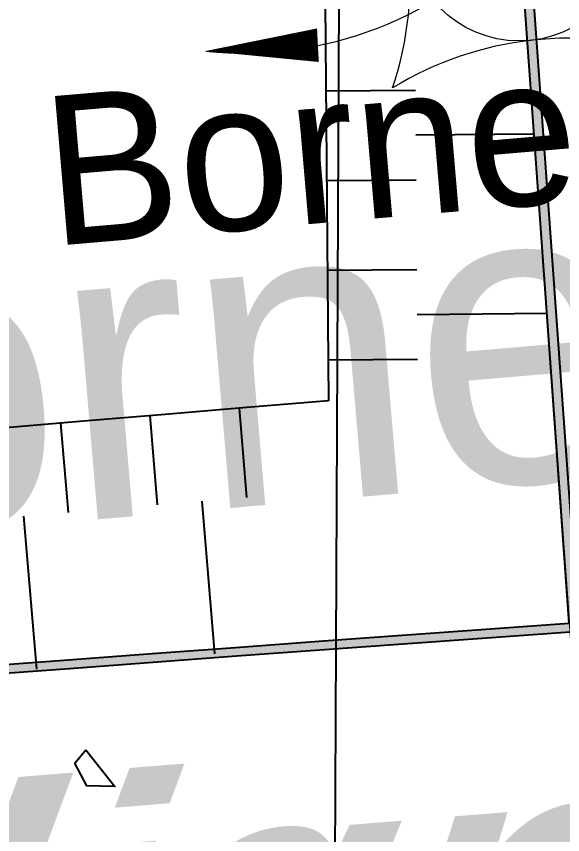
# Model space of a CAD drawing. Header units: metres. Extents: x 1851758 to 1852050, y 5187822 to 5188223.
# Drawn here: x 1851897.147 to 1851898.976, y 5187883.151 to 5187885.891 of the extents above; entities that cross this region are included whole.
import ezdxf
from ezdxf.enums import TextEntityAlignment as Align

# ---------------------------------------------------------------- set-up
doc = ezdxf.new("R2010")
doc.units = ezdxf.units.M
doc.header["$LTSCALE"] = 2.5
for name, color, linetype, lineweight in [('PAR_ALIGNT_TXT', 1, 'CONTINUOUS', 15), ('PRO_IMP_REP', 6, 'CONTINUOUS', 15), ('PRO_IMP_REP_VENTE', 6, 'CONTINUOUS', 15), ('PRO_PAR_COT_VENTE', 150, 'CONTINUOUS', 20), ('PRO_PAR_SURF', 157, 'CONTINUOUS', 20)]:
    doc.layers.add(name, color=color, linetype=linetype, lineweight=lineweight)
for name, color, linetype in [('PFM_VRD ET 2D', 7, 'CONTINUOUS'), ('PRO_VOI', 7, 'CONTINUOUS'), ('PRO_VOI_PLANCHETTES', 232, 'CONTINUOUS'), ('PRO_VOI_VEG', 81, 'CONTINUOUS')]:
    doc.layers.add(name, color=color, linetype=linetype)
doc.styles.add('_ECRITURE', font='NEWSGOTN.TTF')
doc.styles.add('ARIAL_IT_B', font='arialbd.ttf', dxfattribs={"width": 1.1, "oblique": 25.02})

# ---------------------------------------------------------------- blocks, each defined once
blk = doc.blocks.new('arbre4')
at = {"layer": 'PRO_VOI_VEG', "linetype": 'ByBlock', "lineweight": -2, "extrusion": (-2.51648e-10, -0.654654, 0.755929), "elevation": 1.6434, "flags": 128}
blk.add_lwpolyline([(2.6794, 6.678), (2.8524, 6.3355), (2.6657, 6.36), (2.5979, 6.5684), (2.6794, 6.678)], close=True, dxfattribs=at)
blk = doc.blocks.new('BORNE IMP')
at = {"layer": 'PRO_IMP_REP'}
for radius in [0.375, 0.1]:
    blk.add_circle((0, 0), radius, dxfattribs=at)
for centre, start, end in [((-0.0473, 1.5182), 246.9187, 296.6535), ((1.5182, 0.0473), 156.9187, 206.6535), ((-1.5182, -0.0473), 336.9187, 26.6535), ((0.0473, -1.5182), 66.9187, 116.6535)]:
    blk.add_arc(centre, 1.144, start, end, dxfattribs=at)

msp = doc.modelspace()

# ---------------------------------------------------------------- hatches: boundary and pattern name
at = {"layer": 'PRO_VOI_PLANCHETTES'}
h = msp.add_hatch(color=256, dxfattribs=at)
h.dxf.hatch_style = 1
edge = h.paths.add_edge_path()
edge.add_arc((1851926.4252, 5187498.2076), 386.6253, 94.068008, 99.380647, ccw=False)
edge.add_line((1851898.9978, 5187883.8588), (1851897.6403, 5187902.7554))
edge.add_line((1851897.6403, 5187902.7554), (1851897.6702, 5187902.7575))
edge.add_line((1851897.6702, 5187902.7575), (1851899.0298, 5187883.831))
edge.add_line((1851899.0298, 5187883.831), (1851899.001, 5187883.8289))
edge.add_arc((1851926.4252, 5187498.2076), 386.5953, 94.067849, 99.380857)
edge.add_line((1851863.4115, 5187879.6328), (1851863.408, 5187879.6626))

# ---------------------------------------------------------------- linework, layer by layer
at = {"layer": 'PFM_VRD ET 2D', "flags": 128}
msp.add_lwpolyline([(1851898.1246, 5187896.3788), (1851898.2552, 5187892.2153), (1851898.2102, 5187882.3372), (1851898.7751, 5187881.4459), (1851898.8242, 5187880.3831), (1851898.9073, 5187879.8458), (1851899.0235, 5187879.6281), (1851899.3298, 5187879.0787), (1851899.3415, 5187879.0739), (1851899.3416, 5187879.0729), (1851899.3397, 5187879.0728), (1851899.3259, 5187879.0548), (1851899.3085, 5187879.0274), (1851899.3006, 5187878.9202), (1851899.3556, 5187878.9025), (1851904.8947, 5187879.351), (1851904.9036, 5187879.3517), (1851910.7351, 5187879.8251)], dxfattribs=at)
at = {"layer": 'PRO_PAR_COT_VENTE'}
msp.add_lwpolyline([(1851897.7807, 5187885.7745, 0, 0.1125, 0), (1851898.1564, 5187885.7939, 0.1125, 0.1125, 0)], format="xyseb", dxfattribs=at)
msp.add_arc((1851897.9104, 5187886.9947), 1.2271, 263.9318, 318.5937, dxfattribs=at)
at = {"layer": 'PRO_PAR_SURF', "flags": 128}
msp.add_lwpolyline([(1851979.4592, 5187919.5236), (1851978.1813, 5187918.0657), (1851896.9596, 5187912.2309), (1851896.7804, 5187914.7245), (1851884.8113, 5187913.8647), (1851885.6711, 5187901.8955), (1851897.6403, 5187902.7554), (1851899.2249, 5187880.6971), (1851981.4866, 5187886.528)], close=True, dxfattribs=at)
at = {"layer": 'PRO_VOI', "color": 32}
for p, q in [((1851898.1828, 5187885.6411, 297.4883), (1851898.4828, 5187885.6436, 298.2099)), ((1851898.484, 5187885.4934, 298.2001), (1851898.8801, 5187885.4967, 299.1396)), ((1851898.1853, 5187885.3407, 297.4883), (1851898.4853, 5187885.3432, 298.1903)), ((1851898.1878, 5187885.0404, 297.4883), (1851898.4878, 5187885.0429, 298.1719)), ((1851898.489, 5187884.8927, 298.1631), (1851898.9232, 5187884.8963, 299.1396)), ((1851898.1903, 5187884.74, 297.4883), (1851898.4903, 5187884.7425, 298.1543)), ((1851898.1914, 5187884.6027), (1851898.1914, 5187884.6027)), ((1851897.8924, 5187884.5783), (1851897.917, 5187884.2793)), ((1851897.5934, 5187884.5536), (1851897.6183, 5187884.2546)), ((1851897.2945, 5187884.5285), (1851897.3197, 5187884.2296)), ((1851897.7676, 5187884.267), (1851897.8099, 5187883.7559)), ((1851897.1703, 5187884.2169), (1851897.2138, 5187883.7042))]:
    msp.add_line(p, q, dxfattribs=at)
at = {"layer": 'PRO_VOI', "color": 34, "flags": 128}
msp.add_lwpolyline([(1851898.093, 5187896.4539), (1851898.1914, 5187884.6027)], dxfattribs=at)
msp.add_lwpolyline([(1851898.1914, 5187884.6027, 0.030026), (1851863.484, 5187879.6752)], format="xyb", dxfattribs=at)
at = {"layer": 'PRO_VOI_PLANCHETTES', "flags": 128}
msp.add_lwpolyline([(1851863.408, 5187879.6626, -0.023185), (1851898.9978, 5187883.8588), (1851897.6403, 5187902.7554), (1851897.6702, 5187902.7575), (1851899.0298, 5187883.831), (1851899.001, 5187883.8289, 0.023187), (1851863.4115, 5187879.6328)], format="xyb", close=True, dxfattribs=at)

# ---------------------------------------------------------------- block references
at = {"layer": 'PRO_IMP_REP', "rotation": 4.640794973642308}
msp.add_blockref('BORNE IMP', (1851898.8308, 5187886.1831), dxfattribs=at)
at = {"layer": 'PRO_VOI_VEG', "xscale": 0.5, "yscale": 0.5, "zscale": 0.5, "rotation": 4.640794973699927}
msp.add_blockref('arbre4', (1851896.2047, 5187881.3462), dxfattribs=at)

# ---------------------------------------------------------------- texts
at = {"layer": 'PAR_ALIGNT_TXT', "style": 'ARIAL_IT_B', "oblique": 25.02, "width": 1.1}
msp.add_text('Alignement validé par la mairie de TRAMOYES le 07/04/2016', height=0.875, rotation=4.6408, dxfattribs=at).set_placement((1851914.8145, 5187884.1853), align=Align.MIDDLE)
at = {"layer": 'PRO_IMP_REP', "style": '_ECRITURE'}
msp.add_text('Borne ', height=1, rotation=4.8887, dxfattribs=at).set_placement((1851895.6973, 5187884.059))
at = {"layer": 'PRO_IMP_REP_VENTE', "style": '_ECRITURE'}
msp.add_text('Borne ', height=0.5, rotation=4.8887, dxfattribs=at).set_placement((1851897.264, 5187885.121))

doc.saveas('drawing.dxf')
